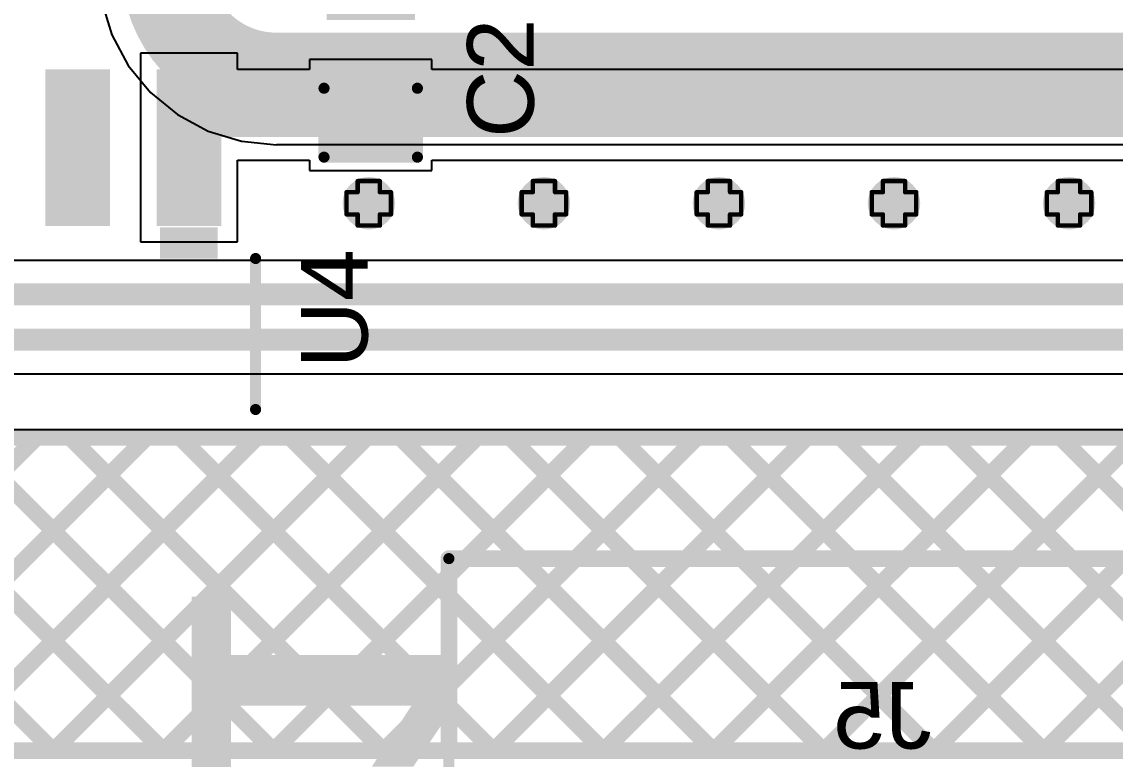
# Model space of a CAD drawing. Header units: inches. Extents: x -0.1 to 10.2, y 0 to 6.5.
# Drawn here: x 1.0447 to 1.5365, y 2.8301 to 3.1619 of the extents above; entities that cross this region are included whole.
import ezdxf

# ---------------------------------------------------------------- set-up
doc = ezdxf.new("R2010")
doc.units = ezdxf.units.IN
doc.header["$MEASUREMENT"] = 0
for name, color, linetype in [('Bottom Layer', 5, 'Continuous'), ('Bottom Overlay', 54, 'Continuous'), ('Drill Drawing', 1, 'Continuous'), ('Top Layer', 1, 'Continuous'), ('Top Overlay', 2, 'Continuous'), ('Top Paste', 8, 'Continuous'), ('Top Solder', 216, 'Continuous'), ('Via Holes', 16, 'Continuous')]:
    doc.layers.add(name, color=color, linetype=linetype)
doc.styles.add('Arial', font='', dxfattribs={"height": 0.2})
doc.styles.add('Arial_Bold', font='', dxfattribs={"height": 0.2})
doc.styles.get('Arial').set_extended_font_data('Arial')
doc.styles.get('Arial_Bold').set_extended_font_data('Arial', bold=True)

# ---------------------------------------------------------------- blocks, each defined once
blk = doc.blocks.new('SOIC_16_300____14')
at = {"layer": 'Top Layer'}
for points in [[(-0.22441, 0.18681), (-0.15945, 0.18681), (-0.15945, 0.16319), (-0.22441, 0.16319)], [(-0.22441, 0.13681), (-0.15945, 0.13681), (-0.15945, 0.11319), (-0.22441, 0.11319)]]:
    blk.add_hatch(color=1, dxfattribs=at).paths.add_polyline_path(points)
at = {"layer": 'Top Overlay'}
blk.add_hatch(color=2, dxfattribs=at).paths.add_polyline_path([(-0.156, 0.16201), (-0.142, 0.16201), (-0.142, 0.18801), (-0.156, 0.18801)])
at = {"layer": 'Top Paste'}
for points in [[(-0.22441, 0.18681), (-0.15945, 0.18681), (-0.15945, 0.16319), (-0.22441, 0.16319)], [(-0.22441, 0.13681), (-0.15945, 0.13681), (-0.15945, 0.11319), (-0.22441, 0.11319)]]:
    blk.add_hatch(color=8, dxfattribs=at).paths.add_polyline_path(points)
at = {"layer": 'Top Solder'}
for points in [[(-0.22717, 0.18957), (-0.15669, 0.18957), (-0.15669, 0.16043), (-0.22717, 0.16043)], [(-0.22717, 0.13957), (-0.15669, 0.13957), (-0.15669, 0.11043), (-0.22717, 0.11043)]]:
    blk.add_hatch(color=216, dxfattribs=at).paths.add_polyline_path(points)
at = {"layer": 'Top Overlay'}
for points in [[(-0.2363, 0.171, 0.00787, 0.00787, 0), (-0.2363, 0.181, 0.00787, 0.00787, 0)], [(-0.2313, 0.176, 0.00787, 0.00787, 0), (-0.2363, 0.181, 0.00787, 0.00787, 0)], [(-0.2363, 0.171, 0.00787, 0.00787, 0), (-0.2313, 0.176, 0.00787, 0.00787, 0)]]:
    blk.add_lwpolyline(points, format="xyseb", dxfattribs=at)
for points in [[(-0.23827, 0.181, 0.00394, 0.00394, 1), (-0.23433, 0.181, 0.00394, 0.00394, 1)], [(-0.23827, 0.181, 0.00394, 0.00394, 1), (-0.23433, 0.181, 0.00394, 0.00394, 1)], [(-0.23327, 0.176, 0.00394, 0.00394, 1), (-0.22933, 0.176, 0.00394, 0.00394, 1)], [(-0.23327, 0.176, 0.00394, 0.00394, 1), (-0.22933, 0.176, 0.00394, 0.00394, 1)], [(-0.23827, 0.171, 0.00394, 0.00394, 1), (-0.23433, 0.171, 0.00394, 0.00394, 1)], [(-0.23827, 0.171, 0.00394, 0.00394, 1), (-0.23433, 0.171, 0.00394, 0.00394, 1)]]:
    blk.add_lwpolyline(points, format="xyseb", close=True, dxfattribs=at)
blk = doc.blocks.new('X9555WV_2_12_6TV01_B_56')
at = {"layer": 'Bottom Overlay'}
for points in [[(-0.755, -0.188, 0.005, 0.005, 0), (-0.755, 0.17323, 0.005, 0.005, 0)], [(0.755, -0.188, 0.005, 0.005, 0), (-0.755, -0.188, 0.005, 0.005, 0)]]:
    blk.add_lwpolyline(points, format="xyseb", dxfattribs=at)
blk.add_lwpolyline([(-0.75625, -0.188, 0.0025, 0.0025, 1), (-0.75375, -0.188, 0.0025, 0.0025, 1)], format="xyseb", close=True, dxfattribs=at)
blk.add_lwpolyline([(-0.75625, -0.188, 0.0025, 0.0025, 1), (-0.75375, -0.188, 0.0025, 0.0025, 1)], format="xyseb", close=True, dxfattribs=at)
blk = doc.blocks.new('C___0603_78')
at = {"layer": 'Top Layer'}
for points in [[(-0.015, 0.0175), (-0.015, -0.0175), (-0.045, -0.0175), (-0.045, 0.0175)], [(0.045, 0.0175), (0.045, -0.0175), (0.015, -0.0175), (0.015, 0.0175)]]:
    blk.add_hatch(color=1, dxfattribs=at).paths.add_polyline_path(points)
at = {"layer": 'Top Paste'}
for points in [[(-0.015, 0.0175), (-0.015, -0.0175), (-0.045, -0.0175), (-0.045, 0.0175)], [(0.045, 0.0175), (0.045, -0.0175), (0.015, -0.0175), (0.015, 0.0175)]]:
    blk.add_hatch(color=8, dxfattribs=at).paths.add_polyline_path(points)
at = {"layer": 'Top Solder'}
for points in [[(-0.01264, 0.01986), (-0.01264, -0.01986), (-0.04736, -0.01986), (-0.04736, 0.01986)], [(0.04736, 0.01986), (0.04736, -0.01986), (0.01264, -0.01986), (0.01264, 0.01986)]]:
    blk.add_hatch(color=216, dxfattribs=at).paths.add_polyline_path(points)
at = {"layer": 'Top Overlay'}
for points in [[(-0.049, -0.021, 0.005, 0.005, 0), (-0.049, 0.021, 0.005, 0.005, 0)], [(-0.018, 0.021, 0.005, 0.005, 0), (-0.049, 0.021, 0.005, 0.005, 0)], [(0.049, 0.021, 0.005, 0.005, 0), (0.018, 0.021, 0.005, 0.005, 0)], [(0.049, -0.021, 0.005, 0.005, 0), (0.049, 0.021, 0.005, 0.005, 0)], [(-0.018, -0.021, 0.005, 0.005, 0), (-0.049, -0.021, 0.005, 0.005, 0)], [(0.049, -0.021, 0.005, 0.005, 0), (0.018, -0.021, 0.005, 0.005, 0)]]:
    blk.add_lwpolyline(points, format="xyseb", dxfattribs=at)
for points in [[(-0.05025, 0.021, 0.0025, 0.0025, 1), (-0.04775, 0.021, 0.0025, 0.0025, 1)], [(-0.05025, 0.021, 0.0025, 0.0025, 1), (-0.04775, 0.021, 0.0025, 0.0025, 1)], [(-0.01925, 0.021, 0.0025, 0.0025, 1), (-0.01675, 0.021, 0.0025, 0.0025, 1)], [(0.01675, 0.021, 0.0025, 0.0025, 1), (0.01925, 0.021, 0.0025, 0.0025, 1)], [(0.04775, 0.021, 0.0025, 0.0025, 1), (0.05025, 0.021, 0.0025, 0.0025, 1)], [(0.04775, 0.021, 0.0025, 0.0025, 1), (0.05025, 0.021, 0.0025, 0.0025, 1)], [(-0.05025, -0.021, 0.0025, 0.0025, 1), (-0.04775, -0.021, 0.0025, 0.0025, 1)], [(-0.05025, -0.021, 0.0025, 0.0025, 1), (-0.04775, -0.021, 0.0025, 0.0025, 1)], [(-0.01925, -0.021, 0.0025, 0.0025, 1), (-0.01675, -0.021, 0.0025, 0.0025, 1)], [(0.01675, -0.021, 0.0025, 0.0025, 1), (0.01925, -0.021, 0.0025, 0.0025, 1)], [(0.04775, -0.021, 0.0025, 0.0025, 1), (0.05025, -0.021, 0.0025, 0.0025, 1)], [(0.04775, -0.021, 0.0025, 0.0025, 1), (0.05025, -0.021, 0.0025, 0.0025, 1)]]:
    blk.add_lwpolyline(points, format="xyseb", close=True, dxfattribs=at)

msp = doc.modelspace()

# ---------------------------------------------------------------- hatches: boundary and pattern name
at = {"layer": 'Bottom Layer'}
h = msp.add_hatch(color=5, dxfattribs=at)
edge = h.paths.add_edge_path()
edge.add_arc((1.20079, 3.08024), 0.01181, 0, 360)
h = msp.add_hatch(color=5, dxfattribs=at)
edge = h.paths.add_edge_path()
edge.add_arc((1.27953, 3.08024), 0.01181, 0, 360)
h = msp.add_hatch(color=5, dxfattribs=at)
edge = h.paths.add_edge_path()
edge.add_arc((1.35827, 3.08024), 0.01181, 0, 360)
h = msp.add_hatch(color=5, dxfattribs=at)
edge = h.paths.add_edge_path()
edge.add_arc((1.43701, 3.08024), 0.01181, 0, 360)
h = msp.add_hatch(color=5, dxfattribs=at)
edge = h.paths.add_edge_path()
edge.add_arc((1.51575, 3.08024), 0.01181, 0, 360)
at = {"layer": 'Top Layer'}
h = msp.add_hatch(color=1, dxfattribs=at)
edge = h.paths.add_edge_path()
edge.add_arc((1.20079, 3.08024), 0.01181, 0, 360)
h = msp.add_hatch(color=1, dxfattribs=at)
edge = h.paths.add_edge_path()
edge.add_arc((1.27953, 3.08024), 0.01181, 0, 360)
h = msp.add_hatch(color=1, dxfattribs=at)
edge = h.paths.add_edge_path()
edge.add_arc((1.35827, 3.08024), 0.01181, 0, 360)
h = msp.add_hatch(color=1, dxfattribs=at)
edge = h.paths.add_edge_path()
edge.add_arc((1.43701, 3.08024), 0.01181, 0, 360)
h = msp.add_hatch(color=1, dxfattribs=at)
edge = h.paths.add_edge_path()
edge.add_arc((1.51575, 3.08024), 0.01181, 0, 360)
at = {"layer": 'Via Holes'}
h = msp.add_hatch(color=7, dxfattribs=at)
edge = h.paths.add_edge_path()
edge.add_arc((1.20079, 3.08024), 0.00591, 0, 360)
h = msp.add_hatch(color=7, dxfattribs=at)
edge = h.paths.add_edge_path()
edge.add_arc((1.27953, 3.08024), 0.00591, 0, 360)
h = msp.add_hatch(color=7, dxfattribs=at)
edge = h.paths.add_edge_path()
edge.add_arc((1.35827, 3.08024), 0.00591, 0, 360)
h = msp.add_hatch(color=7, dxfattribs=at)
edge = h.paths.add_edge_path()
edge.add_arc((1.43701, 3.08024), 0.00591, 0, 360)
h = msp.add_hatch(color=7, dxfattribs=at)
edge = h.paths.add_edge_path()
edge.add_arc((1.51575, 3.08024), 0.00591, 0, 360)

# ---------------------------------------------------------------- linework, layer by layer
at = {"layer": 'Bottom Layer'}
for p, q in [((1.08064, 3.17111), (1.0852, 3.15608)), ((1.0852, 3.15608), (1.09261, 3.14223)), ((1.09261, 3.14223), (1.10257, 3.13008)), ((1.10257, 3.13008), (1.11471, 3.12012)), ((1.11471, 3.12012), (1.12857, 3.11271)), ((1.12857, 3.11271), (1.1436, 3.10815)), ((1.1436, 3.10815), (1.15923, 3.10661)), ((1.15923, 3.10661), (1.15923, 3.10674)), ((1.15923, 3.10674), (4.54456, 3.10674)), ((4.54592, 2.97828), (0.01529, 2.97828))]:
    msp.add_line(p, q, dxfattribs=at)
for points in [[(1.15923, 3.137, 0.04, 0.04, -0.414214), (1.10949, 3.18674, 0.04, 0.04, 0)], [(1.15923, 3.137, 0.04, 0.04, 0), (4.54456, 3.137, 0.04, 0.04, 0)]]:
    msp.add_lwpolyline(points, format="xyseb", dxfattribs=at)
msp.add_lwpolyline([(1.14923, 3.137, 0.02, 0.02, 1), (1.16923, 3.137, 0.02, 0.02, 1)], format="xyseb", close=True, dxfattribs=at)
msp.add_lwpolyline([(1.14923, 3.137, 0.02, 0.02, 1), (1.16923, 3.137, 0.02, 0.02, 1)], format="xyseb", close=True, dxfattribs=at)
at = {"layer": 'Bottom Overlay'}
for points in [[(0.02014, 2.975, 0.0075, 0.0075, 0), (4.53992, 2.975, 0.0075, 0.0075, 0)], [(0.91056, 2.834, 0.0075, 0.0075, 0), (1.05156, 2.975, 0.0075, 0.0075, 0)], [(0.91777, 2.975, 0.0075, 0.0075, 0), (1.05877, 2.834, 0.0075, 0.0075, 0)], [(0.96005, 2.834, 0.0075, 0.0075, 0), (1.10105, 2.975, 0.0075, 0.0075, 0)], [(0.96727, 2.975, 0.0075, 0.0075, 0), (1.10827, 2.834, 0.0075, 0.0075, 0)], [(1.00955, 2.834, 0.0075, 0.0075, 0), (1.15055, 2.975, 0.0075, 0.0075, 0)], [(1.01677, 2.975, 0.0075, 0.0075, 0), (1.15777, 2.834, 0.0075, 0.0075, 0)], [(1.05905, 2.834, 0.0075, 0.0075, 0), (1.20005, 2.975, 0.0075, 0.0075, 0)], [(1.06627, 2.975, 0.0075, 0.0075, 0), (1.20727, 2.834, 0.0075, 0.0075, 0)], [(1.10855, 2.834, 0.0075, 0.0075, 0), (1.24955, 2.975, 0.0075, 0.0075, 0)], [(1.11576, 2.975, 0.0075, 0.0075, 0), (1.2368, 2.85396, 0.0075, 0.0075, 0)], [(1.16526, 2.975, 0.0075, 0.0075, 0), (1.2368, 2.90346, 0.0075, 0.0075, 0)], [(1.21476, 2.975, 0.0075, 0.0075, 0), (1.26941, 2.92035, 0.0075, 0.0075, 0)], [(1.2444, 2.92035, 0.0075, 0.0075, 0), (1.29904, 2.975, 0.0075, 0.0075, 0)], [(1.26426, 2.975, 0.0075, 0.0075, 0), (1.3189, 2.92035, 0.0075, 0.0075, 0)], [(1.2939, 2.92035, 0.0075, 0.0075, 0), (1.34854, 2.975, 0.0075, 0.0075, 0)], [(1.31375, 2.975, 0.0075, 0.0075, 0), (1.3684, 2.92035, 0.0075, 0.0075, 0)], [(1.34339, 2.92035, 0.0075, 0.0075, 0), (1.39804, 2.975, 0.0075, 0.0075, 0)], [(1.36325, 2.975, 0.0075, 0.0075, 0), (1.4179, 2.92035, 0.0075, 0.0075, 0)], [(1.39289, 2.92035, 0.0075, 0.0075, 0), (1.44754, 2.975, 0.0075, 0.0075, 0)], [(1.41275, 2.975, 0.0075, 0.0075, 0), (1.4674, 2.92035, 0.0075, 0.0075, 0)], [(1.44239, 2.92035, 0.0075, 0.0075, 0), (1.49703, 2.975, 0.0075, 0.0075, 0)], [(1.46225, 2.975, 0.0075, 0.0075, 0), (1.51689, 2.92035, 0.0075, 0.0075, 0)], [(1.49189, 2.92035, 0.0075, 0.0075, 0), (1.54653, 2.975, 0.0075, 0.0075, 0)], [(1.51174, 2.975, 0.0075, 0.0075, 0), (1.56639, 2.92035, 0.0075, 0.0075, 0)], [(1.2368, 2.834, 0.0075, 0.0075, 0), (1.2368, 2.92035, 0.0075, 0.0075, 0)], [(1.2368, 2.92035, 0.0075, 0.0075, 0), (1.59803, 2.92035, 0.0075, 0.0075, 0)], [(1.2368, 2.92035, 0.0075, 0.0075, 0), (1.59803, 2.92035, 0.0075, 0.0075, 0)], [(1.15804, 2.834, 0.0075, 0.0075, 0), (1.2368, 2.91276, 0.0075, 0.0075, 0)], [(1.20754, 2.834, 0.0075, 0.0075, 0), (1.2368, 2.86326, 0.0075, 0.0075, 0)], [(0.65315, 2.834, 0.0075, 0.0075, 0), (1.2368, 2.834, 0.0075, 0.0075, 0)]]:
    msp.add_lwpolyline(points, format="xyseb", dxfattribs=at)
for points in [[(1.04968, 2.975, 0.00375, 0.00375, 1), (1.05343, 2.975, 0.00375, 0.00375, 1)], [(1.06439, 2.975, 0.00375, 0.00375, 1), (1.06814, 2.975, 0.00375, 0.00375, 1)], [(1.09918, 2.975, 0.00375, 0.00375, 1), (1.10293, 2.975, 0.00375, 0.00375, 1)], [(1.11389, 2.975, 0.00375, 0.00375, 1), (1.11764, 2.975, 0.00375, 0.00375, 1)], [(1.14868, 2.975, 0.00375, 0.00375, 1), (1.15243, 2.975, 0.00375, 0.00375, 1)], [(1.16339, 2.975, 0.00375, 0.00375, 1), (1.16714, 2.975, 0.00375, 0.00375, 1)], [(1.19817, 2.975, 0.00375, 0.00375, 1), (1.20192, 2.975, 0.00375, 0.00375, 1)], [(1.21288, 2.975, 0.00375, 0.00375, 1), (1.21663, 2.975, 0.00375, 0.00375, 1)], [(1.24767, 2.975, 0.00375, 0.00375, 1), (1.25142, 2.975, 0.00375, 0.00375, 1)], [(1.26238, 2.975, 0.00375, 0.00375, 1), (1.26613, 2.975, 0.00375, 0.00375, 1)], [(1.29717, 2.975, 0.00375, 0.00375, 1), (1.30092, 2.975, 0.00375, 0.00375, 1)], [(1.31188, 2.975, 0.00375, 0.00375, 1), (1.31563, 2.975, 0.00375, 0.00375, 1)], [(1.34667, 2.975, 0.00375, 0.00375, 1), (1.35042, 2.975, 0.00375, 0.00375, 1)], [(1.36138, 2.975, 0.00375, 0.00375, 1), (1.36513, 2.975, 0.00375, 0.00375, 1)], [(1.39616, 2.975, 0.00375, 0.00375, 1), (1.39991, 2.975, 0.00375, 0.00375, 1)], [(1.41087, 2.975, 0.00375, 0.00375, 1), (1.41462, 2.975, 0.00375, 0.00375, 1)], [(1.44566, 2.975, 0.00375, 0.00375, 1), (1.44941, 2.975, 0.00375, 0.00375, 1)], [(1.46037, 2.975, 0.00375, 0.00375, 1), (1.46412, 2.975, 0.00375, 0.00375, 1)], [(1.49516, 2.975, 0.00375, 0.00375, 1), (1.49891, 2.975, 0.00375, 0.00375, 1)], [(1.50987, 2.975, 0.00375, 0.00375, 1), (1.51362, 2.975, 0.00375, 0.00375, 1)], [(1.23493, 2.92035, 0.00375, 0.00375, 1), (1.23868, 2.92035, 0.00375, 0.00375, 1)], [(1.23493, 2.92035, 0.00375, 0.00375, 1), (1.23868, 2.92035, 0.00375, 0.00375, 1)], [(1.23493, 2.92035, 0.00375, 0.00375, 1), (1.23868, 2.92035, 0.00375, 0.00375, 1)], [(1.24252, 2.92035, 0.00375, 0.00375, 1), (1.24627, 2.92035, 0.00375, 0.00375, 1)], [(1.26753, 2.92035, 0.00375, 0.00375, 1), (1.27128, 2.92035, 0.00375, 0.00375, 1)], [(1.29202, 2.92035, 0.00375, 0.00375, 1), (1.29577, 2.92035, 0.00375, 0.00375, 1)], [(1.31703, 2.92035, 0.00375, 0.00375, 1), (1.32078, 2.92035, 0.00375, 0.00375, 1)], [(1.34152, 2.92035, 0.00375, 0.00375, 1), (1.34527, 2.92035, 0.00375, 0.00375, 1)], [(1.36653, 2.92035, 0.00375, 0.00375, 1), (1.37028, 2.92035, 0.00375, 0.00375, 1)], [(1.39102, 2.92035, 0.00375, 0.00375, 1), (1.39477, 2.92035, 0.00375, 0.00375, 1)], [(1.41602, 2.92035, 0.00375, 0.00375, 1), (1.41977, 2.92035, 0.00375, 0.00375, 1)], [(1.44051, 2.92035, 0.00375, 0.00375, 1), (1.44426, 2.92035, 0.00375, 0.00375, 1)], [(1.46552, 2.92035, 0.00375, 0.00375, 1), (1.46927, 2.92035, 0.00375, 0.00375, 1)], [(1.49001, 2.92035, 0.00375, 0.00375, 1), (1.49376, 2.92035, 0.00375, 0.00375, 1)], [(1.51502, 2.92035, 0.00375, 0.00375, 1), (1.51877, 2.92035, 0.00375, 0.00375, 1)], [(1.23493, 2.91276, 0.00375, 0.00375, 1), (1.23868, 2.91276, 0.00375, 0.00375, 1)], [(1.23493, 2.90346, 0.00375, 0.00375, 1), (1.23868, 2.90346, 0.00375, 0.00375, 1)], [(1.23493, 2.86326, 0.00375, 0.00375, 1), (1.23868, 2.86326, 0.00375, 0.00375, 1)], [(1.23493, 2.85396, 0.00375, 0.00375, 1), (1.23868, 2.85396, 0.00375, 0.00375, 1)], [(1.0569, 2.834, 0.00375, 0.00375, 1), (1.06065, 2.834, 0.00375, 0.00375, 1)], [(1.05717, 2.834, 0.00375, 0.00375, 1), (1.06092, 2.834, 0.00375, 0.00375, 1)], [(1.1064, 2.834, 0.00375, 0.00375, 1), (1.11015, 2.834, 0.00375, 0.00375, 1)], [(1.10667, 2.834, 0.00375, 0.00375, 1), (1.11042, 2.834, 0.00375, 0.00375, 1)], [(1.15589, 2.834, 0.00375, 0.00375, 1), (1.15964, 2.834, 0.00375, 0.00375, 1)], [(1.15617, 2.834, 0.00375, 0.00375, 1), (1.15992, 2.834, 0.00375, 0.00375, 1)], [(1.20539, 2.834, 0.00375, 0.00375, 1), (1.20914, 2.834, 0.00375, 0.00375, 1)], [(1.20567, 2.834, 0.00375, 0.00375, 1), (1.20942, 2.834, 0.00375, 0.00375, 1)], [(1.23493, 2.834, 0.00375, 0.00375, 1), (1.23868, 2.834, 0.00375, 0.00375, 1)], [(1.23493, 2.834, 0.00375, 0.00375, 1), (1.23868, 2.834, 0.00375, 0.00375, 1)]]:
    msp.add_lwpolyline(points, format="xyseb", close=True, dxfattribs=at)
at = {"layer": 'Drill Drawing'}
for points in [[(1.19579, 3.08524, 0.002, 0.002, 0), (1.19579, 3.09024, 0.002, 0.002, 0)], [(1.19579, 3.09024, 0.002, 0.002, 0), (1.20579, 3.09024, 0.002, 0.002, 0)], [(1.20579, 3.08524, 0.002, 0.002, 0), (1.20579, 3.09024, 0.002, 0.002, 0)], [(1.27453, 3.08524, 0.002, 0.002, 0), (1.27453, 3.09024, 0.002, 0.002, 0)], [(1.27453, 3.09024, 0.002, 0.002, 0), (1.28453, 3.09024, 0.002, 0.002, 0)], [(1.28453, 3.08524, 0.002, 0.002, 0), (1.28453, 3.09024, 0.002, 0.002, 0)], [(1.35327, 3.08524, 0.002, 0.002, 0), (1.35327, 3.09024, 0.002, 0.002, 0)], [(1.35327, 3.09024, 0.002, 0.002, 0), (1.36327, 3.09024, 0.002, 0.002, 0)], [(1.36327, 3.08524, 0.002, 0.002, 0), (1.36327, 3.09024, 0.002, 0.002, 0)], [(1.43201, 3.08524, 0.002, 0.002, 0), (1.43201, 3.09024, 0.002, 0.002, 0)], [(1.43201, 3.09024, 0.002, 0.002, 0), (1.44201, 3.09024, 0.002, 0.002, 0)], [(1.44201, 3.08524, 0.002, 0.002, 0), (1.44201, 3.09024, 0.002, 0.002, 0)], [(1.51075, 3.08524, 0.002, 0.002, 0), (1.51075, 3.09024, 0.002, 0.002, 0)], [(1.51075, 3.09024, 0.002, 0.002, 0), (1.52075, 3.09024, 0.002, 0.002, 0)], [(1.52075, 3.08524, 0.002, 0.002, 0), (1.52075, 3.09024, 0.002, 0.002, 0)], [(1.19079, 3.07524, 0.002, 0.002, 0), (1.19079, 3.08524, 0.002, 0.002, 0)], [(1.19079, 3.08524, 0.002, 0.002, 0), (1.19579, 3.08524, 0.002, 0.002, 0)], [(1.20579, 3.08524, 0.002, 0.002, 0), (1.21079, 3.08524, 0.002, 0.002, 0)], [(1.21079, 3.07524, 0.002, 0.002, 0), (1.21079, 3.08524, 0.002, 0.002, 0)], [(1.26953, 3.07524, 0.002, 0.002, 0), (1.26953, 3.08524, 0.002, 0.002, 0)], [(1.26953, 3.08524, 0.002, 0.002, 0), (1.27453, 3.08524, 0.002, 0.002, 0)], [(1.28453, 3.08524, 0.002, 0.002, 0), (1.28953, 3.08524, 0.002, 0.002, 0)], [(1.28953, 3.07524, 0.002, 0.002, 0), (1.28953, 3.08524, 0.002, 0.002, 0)], [(1.34827, 3.07524, 0.002, 0.002, 0), (1.34827, 3.08524, 0.002, 0.002, 0)], [(1.34827, 3.08524, 0.002, 0.002, 0), (1.35327, 3.08524, 0.002, 0.002, 0)], [(1.36327, 3.08524, 0.002, 0.002, 0), (1.36827, 3.08524, 0.002, 0.002, 0)], [(1.36827, 3.07524, 0.002, 0.002, 0), (1.36827, 3.08524, 0.002, 0.002, 0)], [(1.42701, 3.07524, 0.002, 0.002, 0), (1.42701, 3.08524, 0.002, 0.002, 0)], [(1.42701, 3.08524, 0.002, 0.002, 0), (1.43201, 3.08524, 0.002, 0.002, 0)], [(1.44201, 3.08524, 0.002, 0.002, 0), (1.44701, 3.08524, 0.002, 0.002, 0)], [(1.44701, 3.07524, 0.002, 0.002, 0), (1.44701, 3.08524, 0.002, 0.002, 0)], [(1.50575, 3.07524, 0.002, 0.002, 0), (1.50575, 3.08524, 0.002, 0.002, 0)], [(1.50575, 3.08524, 0.002, 0.002, 0), (1.51075, 3.08524, 0.002, 0.002, 0)], [(1.52075, 3.08524, 0.002, 0.002, 0), (1.52575, 3.08524, 0.002, 0.002, 0)], [(1.52575, 3.07524, 0.002, 0.002, 0), (1.52575, 3.08524, 0.002, 0.002, 0)], [(1.19079, 3.07524, 0.002, 0.002, 0), (1.19579, 3.07524, 0.002, 0.002, 0)], [(1.19579, 3.07024, 0.002, 0.002, 0), (1.19579, 3.07524, 0.002, 0.002, 0)], [(1.20579, 3.07524, 0.002, 0.002, 0), (1.21079, 3.07524, 0.002, 0.002, 0)], [(1.20579, 3.07024, 0.002, 0.002, 0), (1.20579, 3.07524, 0.002, 0.002, 0)], [(1.26953, 3.07524, 0.002, 0.002, 0), (1.27453, 3.07524, 0.002, 0.002, 0)], [(1.27453, 3.07024, 0.002, 0.002, 0), (1.27453, 3.07524, 0.002, 0.002, 0)], [(1.28453, 3.07524, 0.002, 0.002, 0), (1.28953, 3.07524, 0.002, 0.002, 0)], [(1.28453, 3.07024, 0.002, 0.002, 0), (1.28453, 3.07524, 0.002, 0.002, 0)], [(1.34827, 3.07524, 0.002, 0.002, 0), (1.35327, 3.07524, 0.002, 0.002, 0)], [(1.35327, 3.07024, 0.002, 0.002, 0), (1.35327, 3.07524, 0.002, 0.002, 0)], [(1.36327, 3.07524, 0.002, 0.002, 0), (1.36827, 3.07524, 0.002, 0.002, 0)], [(1.36327, 3.07024, 0.002, 0.002, 0), (1.36327, 3.07524, 0.002, 0.002, 0)], [(1.42701, 3.07524, 0.002, 0.002, 0), (1.43201, 3.07524, 0.002, 0.002, 0)], [(1.43201, 3.07024, 0.002, 0.002, 0), (1.43201, 3.07524, 0.002, 0.002, 0)], [(1.44201, 3.07524, 0.002, 0.002, 0), (1.44701, 3.07524, 0.002, 0.002, 0)], [(1.44201, 3.07024, 0.002, 0.002, 0), (1.44201, 3.07524, 0.002, 0.002, 0)], [(1.50575, 3.07524, 0.002, 0.002, 0), (1.51075, 3.07524, 0.002, 0.002, 0)], [(1.51075, 3.07024, 0.002, 0.002, 0), (1.51075, 3.07524, 0.002, 0.002, 0)], [(1.52075, 3.07524, 0.002, 0.002, 0), (1.52575, 3.07524, 0.002, 0.002, 0)], [(1.52075, 3.07024, 0.002, 0.002, 0), (1.52075, 3.07524, 0.002, 0.002, 0)], [(1.19579, 3.07024, 0.002, 0.002, 0), (1.20579, 3.07024, 0.002, 0.002, 0)], [(1.27453, 3.07024, 0.002, 0.002, 0), (1.28453, 3.07024, 0.002, 0.002, 0)], [(1.35327, 3.07024, 0.002, 0.002, 0), (1.36327, 3.07024, 0.002, 0.002, 0)], [(1.43201, 3.07024, 0.002, 0.002, 0), (1.44201, 3.07024, 0.002, 0.002, 0)], [(1.51075, 3.07024, 0.002, 0.002, 0), (1.52075, 3.07024, 0.002, 0.002, 0)]]:
    msp.add_lwpolyline(points, format="xyseb", dxfattribs=at)
for points in [[(1.19529, 3.09024, 0.001, 0.001, 1), (1.19629, 3.09024, 0.001, 0.001, 1)], [(1.19529, 3.09024, 0.001, 0.001, 1), (1.19629, 3.09024, 0.001, 0.001, 1)], [(1.20529, 3.09024, 0.001, 0.001, 1), (1.20629, 3.09024, 0.001, 0.001, 1)], [(1.20529, 3.09024, 0.001, 0.001, 1), (1.20629, 3.09024, 0.001, 0.001, 1)], [(1.27403, 3.09024, 0.001, 0.001, 1), (1.27503, 3.09024, 0.001, 0.001, 1)], [(1.27403, 3.09024, 0.001, 0.001, 1), (1.27503, 3.09024, 0.001, 0.001, 1)], [(1.28403, 3.09024, 0.001, 0.001, 1), (1.28503, 3.09024, 0.001, 0.001, 1)], [(1.28403, 3.09024, 0.001, 0.001, 1), (1.28503, 3.09024, 0.001, 0.001, 1)], [(1.35277, 3.09024, 0.001, 0.001, 1), (1.35377, 3.09024, 0.001, 0.001, 1)], [(1.35277, 3.09024, 0.001, 0.001, 1), (1.35377, 3.09024, 0.001, 0.001, 1)], [(1.36277, 3.09024, 0.001, 0.001, 1), (1.36377, 3.09024, 0.001, 0.001, 1)], [(1.36277, 3.09024, 0.001, 0.001, 1), (1.36377, 3.09024, 0.001, 0.001, 1)], [(1.43151, 3.09024, 0.001, 0.001, 1), (1.43251, 3.09024, 0.001, 0.001, 1)], [(1.43151, 3.09024, 0.001, 0.001, 1), (1.43251, 3.09024, 0.001, 0.001, 1)], [(1.44151, 3.09024, 0.001, 0.001, 1), (1.44251, 3.09024, 0.001, 0.001, 1)], [(1.44151, 3.09024, 0.001, 0.001, 1), (1.44251, 3.09024, 0.001, 0.001, 1)], [(1.51025, 3.09024, 0.001, 0.001, 1), (1.51125, 3.09024, 0.001, 0.001, 1)], [(1.51025, 3.09024, 0.001, 0.001, 1), (1.51125, 3.09024, 0.001, 0.001, 1)], [(1.52025, 3.09024, 0.001, 0.001, 1), (1.52125, 3.09024, 0.001, 0.001, 1)], [(1.52025, 3.09024, 0.001, 0.001, 1), (1.52125, 3.09024, 0.001, 0.001, 1)], [(1.19029, 3.08524, 0.001, 0.001, 1), (1.19129, 3.08524, 0.001, 0.001, 1)], [(1.19029, 3.08524, 0.001, 0.001, 1), (1.19129, 3.08524, 0.001, 0.001, 1)], [(1.19529, 3.08524, 0.001, 0.001, 1), (1.19629, 3.08524, 0.001, 0.001, 1)], [(1.19529, 3.08524, 0.001, 0.001, 1), (1.19629, 3.08524, 0.001, 0.001, 1)], [(1.20529, 3.08524, 0.001, 0.001, 1), (1.20629, 3.08524, 0.001, 0.001, 1)], [(1.20529, 3.08524, 0.001, 0.001, 1), (1.20629, 3.08524, 0.001, 0.001, 1)], [(1.21029, 3.08524, 0.001, 0.001, 1), (1.21129, 3.08524, 0.001, 0.001, 1)], [(1.21029, 3.08524, 0.001, 0.001, 1), (1.21129, 3.08524, 0.001, 0.001, 1)], [(1.26903, 3.08524, 0.001, 0.001, 1), (1.27003, 3.08524, 0.001, 0.001, 1)], [(1.26903, 3.08524, 0.001, 0.001, 1), (1.27003, 3.08524, 0.001, 0.001, 1)], [(1.27403, 3.08524, 0.001, 0.001, 1), (1.27503, 3.08524, 0.001, 0.001, 1)], [(1.27403, 3.08524, 0.001, 0.001, 1), (1.27503, 3.08524, 0.001, 0.001, 1)], [(1.28403, 3.08524, 0.001, 0.001, 1), (1.28503, 3.08524, 0.001, 0.001, 1)], [(1.28403, 3.08524, 0.001, 0.001, 1), (1.28503, 3.08524, 0.001, 0.001, 1)], [(1.28903, 3.08524, 0.001, 0.001, 1), (1.29003, 3.08524, 0.001, 0.001, 1)], [(1.28903, 3.08524, 0.001, 0.001, 1), (1.29003, 3.08524, 0.001, 0.001, 1)], [(1.34777, 3.08524, 0.001, 0.001, 1), (1.34877, 3.08524, 0.001, 0.001, 1)], [(1.34777, 3.08524, 0.001, 0.001, 1), (1.34877, 3.08524, 0.001, 0.001, 1)], [(1.35277, 3.08524, 0.001, 0.001, 1), (1.35377, 3.08524, 0.001, 0.001, 1)], [(1.35277, 3.08524, 0.001, 0.001, 1), (1.35377, 3.08524, 0.001, 0.001, 1)], [(1.36277, 3.08524, 0.001, 0.001, 1), (1.36377, 3.08524, 0.001, 0.001, 1)], [(1.36277, 3.08524, 0.001, 0.001, 1), (1.36377, 3.08524, 0.001, 0.001, 1)], [(1.36777, 3.08524, 0.001, 0.001, 1), (1.36877, 3.08524, 0.001, 0.001, 1)], [(1.36777, 3.08524, 0.001, 0.001, 1), (1.36877, 3.08524, 0.001, 0.001, 1)], [(1.42651, 3.08524, 0.001, 0.001, 1), (1.42751, 3.08524, 0.001, 0.001, 1)], [(1.42651, 3.08524, 0.001, 0.001, 1), (1.42751, 3.08524, 0.001, 0.001, 1)], [(1.43151, 3.08524, 0.001, 0.001, 1), (1.43251, 3.08524, 0.001, 0.001, 1)], [(1.43151, 3.08524, 0.001, 0.001, 1), (1.43251, 3.08524, 0.001, 0.001, 1)], [(1.44151, 3.08524, 0.001, 0.001, 1), (1.44251, 3.08524, 0.001, 0.001, 1)], [(1.44151, 3.08524, 0.001, 0.001, 1), (1.44251, 3.08524, 0.001, 0.001, 1)], [(1.44651, 3.08524, 0.001, 0.001, 1), (1.44751, 3.08524, 0.001, 0.001, 1)], [(1.44651, 3.08524, 0.001, 0.001, 1), (1.44751, 3.08524, 0.001, 0.001, 1)], [(1.50525, 3.08524, 0.001, 0.001, 1), (1.50625, 3.08524, 0.001, 0.001, 1)], [(1.50525, 3.08524, 0.001, 0.001, 1), (1.50625, 3.08524, 0.001, 0.001, 1)], [(1.51025, 3.08524, 0.001, 0.001, 1), (1.51125, 3.08524, 0.001, 0.001, 1)], [(1.51025, 3.08524, 0.001, 0.001, 1), (1.51125, 3.08524, 0.001, 0.001, 1)], [(1.52025, 3.08524, 0.001, 0.001, 1), (1.52125, 3.08524, 0.001, 0.001, 1)], [(1.52025, 3.08524, 0.001, 0.001, 1), (1.52125, 3.08524, 0.001, 0.001, 1)], [(1.52525, 3.08524, 0.001, 0.001, 1), (1.52625, 3.08524, 0.001, 0.001, 1)], [(1.52525, 3.08524, 0.001, 0.001, 1), (1.52625, 3.08524, 0.001, 0.001, 1)], [(1.19029, 3.07524, 0.001, 0.001, 1), (1.19129, 3.07524, 0.001, 0.001, 1)], [(1.19029, 3.07524, 0.001, 0.001, 1), (1.19129, 3.07524, 0.001, 0.001, 1)], [(1.19529, 3.07524, 0.001, 0.001, 1), (1.19629, 3.07524, 0.001, 0.001, 1)], [(1.19529, 3.07524, 0.001, 0.001, 1), (1.19629, 3.07524, 0.001, 0.001, 1)], [(1.20529, 3.07524, 0.001, 0.001, 1), (1.20629, 3.07524, 0.001, 0.001, 1)], [(1.20529, 3.07524, 0.001, 0.001, 1), (1.20629, 3.07524, 0.001, 0.001, 1)], [(1.21029, 3.07524, 0.001, 0.001, 1), (1.21129, 3.07524, 0.001, 0.001, 1)], [(1.21029, 3.07524, 0.001, 0.001, 1), (1.21129, 3.07524, 0.001, 0.001, 1)], [(1.26903, 3.07524, 0.001, 0.001, 1), (1.27003, 3.07524, 0.001, 0.001, 1)], [(1.26903, 3.07524, 0.001, 0.001, 1), (1.27003, 3.07524, 0.001, 0.001, 1)], [(1.27403, 3.07524, 0.001, 0.001, 1), (1.27503, 3.07524, 0.001, 0.001, 1)], [(1.27403, 3.07524, 0.001, 0.001, 1), (1.27503, 3.07524, 0.001, 0.001, 1)], [(1.28403, 3.07524, 0.001, 0.001, 1), (1.28503, 3.07524, 0.001, 0.001, 1)], [(1.28403, 3.07524, 0.001, 0.001, 1), (1.28503, 3.07524, 0.001, 0.001, 1)], [(1.28903, 3.07524, 0.001, 0.001, 1), (1.29003, 3.07524, 0.001, 0.001, 1)], [(1.28903, 3.07524, 0.001, 0.001, 1), (1.29003, 3.07524, 0.001, 0.001, 1)], [(1.34777, 3.07524, 0.001, 0.001, 1), (1.34877, 3.07524, 0.001, 0.001, 1)], [(1.34777, 3.07524, 0.001, 0.001, 1), (1.34877, 3.07524, 0.001, 0.001, 1)], [(1.35277, 3.07524, 0.001, 0.001, 1), (1.35377, 3.07524, 0.001, 0.001, 1)], [(1.35277, 3.07524, 0.001, 0.001, 1), (1.35377, 3.07524, 0.001, 0.001, 1)], [(1.36277, 3.07524, 0.001, 0.001, 1), (1.36377, 3.07524, 0.001, 0.001, 1)], [(1.36277, 3.07524, 0.001, 0.001, 1), (1.36377, 3.07524, 0.001, 0.001, 1)], [(1.36777, 3.07524, 0.001, 0.001, 1), (1.36877, 3.07524, 0.001, 0.001, 1)], [(1.36777, 3.07524, 0.001, 0.001, 1), (1.36877, 3.07524, 0.001, 0.001, 1)], [(1.42651, 3.07524, 0.001, 0.001, 1), (1.42751, 3.07524, 0.001, 0.001, 1)], [(1.42651, 3.07524, 0.001, 0.001, 1), (1.42751, 3.07524, 0.001, 0.001, 1)], [(1.43151, 3.07524, 0.001, 0.001, 1), (1.43251, 3.07524, 0.001, 0.001, 1)], [(1.43151, 3.07524, 0.001, 0.001, 1), (1.43251, 3.07524, 0.001, 0.001, 1)], [(1.44151, 3.07524, 0.001, 0.001, 1), (1.44251, 3.07524, 0.001, 0.001, 1)], [(1.44151, 3.07524, 0.001, 0.001, 1), (1.44251, 3.07524, 0.001, 0.001, 1)], [(1.44651, 3.07524, 0.001, 0.001, 1), (1.44751, 3.07524, 0.001, 0.001, 1)], [(1.44651, 3.07524, 0.001, 0.001, 1), (1.44751, 3.07524, 0.001, 0.001, 1)], [(1.50525, 3.07524, 0.001, 0.001, 1), (1.50625, 3.07524, 0.001, 0.001, 1)], [(1.50525, 3.07524, 0.001, 0.001, 1), (1.50625, 3.07524, 0.001, 0.001, 1)], [(1.51025, 3.07524, 0.001, 0.001, 1), (1.51125, 3.07524, 0.001, 0.001, 1)], [(1.51025, 3.07524, 0.001, 0.001, 1), (1.51125, 3.07524, 0.001, 0.001, 1)], [(1.52025, 3.07524, 0.001, 0.001, 1), (1.52125, 3.07524, 0.001, 0.001, 1)], [(1.52025, 3.07524, 0.001, 0.001, 1), (1.52125, 3.07524, 0.001, 0.001, 1)], [(1.52525, 3.07524, 0.001, 0.001, 1), (1.52625, 3.07524, 0.001, 0.001, 1)], [(1.52525, 3.07524, 0.001, 0.001, 1), (1.52625, 3.07524, 0.001, 0.001, 1)], [(1.19529, 3.07024, 0.001, 0.001, 1), (1.19629, 3.07024, 0.001, 0.001, 1)], [(1.19529, 3.07024, 0.001, 0.001, 1), (1.19629, 3.07024, 0.001, 0.001, 1)], [(1.20529, 3.07024, 0.001, 0.001, 1), (1.20629, 3.07024, 0.001, 0.001, 1)], [(1.20529, 3.07024, 0.001, 0.001, 1), (1.20629, 3.07024, 0.001, 0.001, 1)], [(1.27403, 3.07024, 0.001, 0.001, 1), (1.27503, 3.07024, 0.001, 0.001, 1)], [(1.27403, 3.07024, 0.001, 0.001, 1), (1.27503, 3.07024, 0.001, 0.001, 1)], [(1.28403, 3.07024, 0.001, 0.001, 1), (1.28503, 3.07024, 0.001, 0.001, 1)], [(1.28403, 3.07024, 0.001, 0.001, 1), (1.28503, 3.07024, 0.001, 0.001, 1)], [(1.35277, 3.07024, 0.001, 0.001, 1), (1.35377, 3.07024, 0.001, 0.001, 1)], [(1.35277, 3.07024, 0.001, 0.001, 1), (1.35377, 3.07024, 0.001, 0.001, 1)], [(1.36277, 3.07024, 0.001, 0.001, 1), (1.36377, 3.07024, 0.001, 0.001, 1)], [(1.36277, 3.07024, 0.001, 0.001, 1), (1.36377, 3.07024, 0.001, 0.001, 1)], [(1.43151, 3.07024, 0.001, 0.001, 1), (1.43251, 3.07024, 0.001, 0.001, 1)], [(1.43151, 3.07024, 0.001, 0.001, 1), (1.43251, 3.07024, 0.001, 0.001, 1)], [(1.44151, 3.07024, 0.001, 0.001, 1), (1.44251, 3.07024, 0.001, 0.001, 1)], [(1.44151, 3.07024, 0.001, 0.001, 1), (1.44251, 3.07024, 0.001, 0.001, 1)], [(1.51025, 3.07024, 0.001, 0.001, 1), (1.51125, 3.07024, 0.001, 0.001, 1)], [(1.51025, 3.07024, 0.001, 0.001, 1), (1.51125, 3.07024, 0.001, 0.001, 1)], [(1.52025, 3.07024, 0.001, 0.001, 1), (1.52125, 3.07024, 0.001, 0.001, 1)], [(1.52025, 3.07024, 0.001, 0.001, 1), (1.52125, 3.07024, 0.001, 0.001, 1)]]:
    msp.add_lwpolyline(points, format="xyseb", close=True, dxfattribs=at)
at = {"layer": 'Top Layer'}
for p, q in [((1.14169, 3.1478), (1.09807, 3.1478)), ((1.09807, 3.1478), (1.09807, 3.06283)), ((1.14169, 3.14039), (1.14169, 3.1478)), ((1.22915, 3.145), (1.17415, 3.145)), ((1.17415, 3.145), (1.17415, 3.14039)), ((1.22915, 3.14039), (1.22915, 3.145)), ((1.17415, 3.14039), (1.14169, 3.14039)), ((1.56468, 3.14039), (1.22915, 3.14039)), ((1.14169, 3.06283), (1.14169, 3.09961)), ((1.14169, 3.09961), (1.17415, 3.09961)), ((1.17415, 3.09961), (1.17415, 3.095)), ((1.22915, 3.095), (1.22915, 3.09961)), ((1.22915, 3.09961), (1.56468, 3.09961)), ((1.17415, 3.095), (1.22915, 3.095)), ((1.09807, 3.06283), (1.14169, 3.06283)), ((1.61691, 3.05455), (0.99764, 3.05455)), ((0.89949, 3.00357), (1.631, 3.00357)), ((4.54592, 2.97836), (0.1492, 2.97836))]:
    msp.add_line(p, q, dxfattribs=at)
for points in [[(1.12129, 3.12, 0.02, 0.02, 0), (1.56468, 3.12, 0.02, 0.02, 0)], [(1.06988, 3.10139, 0.02, 0.02, 0), (1.06988, 3.10531, 0.02, 0.02, 0)], [(0.98929, 3.03925, 0.01, 0.01, 0), (1.61691, 3.03925, 0.01, 0.01, 0)], [(0.89949, 3.01886, 0.01, 0.01, 0), (1.631, 3.01886, 0.01, 0.01, 0)]]:
    msp.add_lwpolyline(points, format="xyseb", dxfattribs=at)
for points in [[(1.11629, 3.12, 0.01, 0.01, 1), (1.12629, 3.12, 0.01, 0.01, 1)], [(1.06488, 3.10531, 0.01, 0.01, 1), (1.07488, 3.10531, 0.01, 0.01, 1)], [(1.06488, 3.10139, 0.01, 0.01, 1), (1.07488, 3.10139, 0.01, 0.01, 1)]]:
    msp.add_lwpolyline(points, format="xyseb", close=True, dxfattribs=at)
at = {"layer": 'Top Overlay'}
for points in [[(1.14988, 2.98745, 0.005, 0.005, 0), (1.14988, 3.05539, 0.005, 0.005, 0)], [(0.139, 2.975, 0.0075, 0.0075, 0), (4.54592, 2.975, 0.0075, 0.0075, 0)], [(0.91056, 2.834, 0.0075, 0.0075, 0), (1.05156, 2.975, 0.0075, 0.0075, 0)], [(0.91777, 2.975, 0.0075, 0.0075, 0), (1.05877, 2.834, 0.0075, 0.0075, 0)], [(0.96005, 2.834, 0.0075, 0.0075, 0), (1.10105, 2.975, 0.0075, 0.0075, 0)], [(0.96727, 2.975, 0.0075, 0.0075, 0), (1.10827, 2.834, 0.0075, 0.0075, 0)], [(1.00955, 2.834, 0.0075, 0.0075, 0), (1.15055, 2.975, 0.0075, 0.0075, 0)], [(1.01677, 2.975, 0.0075, 0.0075, 0), (1.15777, 2.834, 0.0075, 0.0075, 0)], [(1.05905, 2.834, 0.0075, 0.0075, 0), (1.20005, 2.975, 0.0075, 0.0075, 0)], [(1.06627, 2.975, 0.0075, 0.0075, 0), (1.20727, 2.834, 0.0075, 0.0075, 0)], [(1.10855, 2.834, 0.0075, 0.0075, 0), (1.24955, 2.975, 0.0075, 0.0075, 0)], [(1.11576, 2.975, 0.0075, 0.0075, 0), (1.25676, 2.834, 0.0075, 0.0075, 0)], [(1.15804, 2.834, 0.0075, 0.0075, 0), (1.29904, 2.975, 0.0075, 0.0075, 0)], [(1.16526, 2.975, 0.0075, 0.0075, 0), (1.30626, 2.834, 0.0075, 0.0075, 0)], [(1.20754, 2.834, 0.0075, 0.0075, 0), (1.34854, 2.975, 0.0075, 0.0075, 0)], [(1.21476, 2.975, 0.0075, 0.0075, 0), (1.35576, 2.834, 0.0075, 0.0075, 0)], [(1.25704, 2.834, 0.0075, 0.0075, 0), (1.39804, 2.975, 0.0075, 0.0075, 0)], [(1.26426, 2.975, 0.0075, 0.0075, 0), (1.40526, 2.834, 0.0075, 0.0075, 0)], [(1.30654, 2.834, 0.0075, 0.0075, 0), (1.44754, 2.975, 0.0075, 0.0075, 0)], [(1.31375, 2.975, 0.0075, 0.0075, 0), (1.45475, 2.834, 0.0075, 0.0075, 0)], [(1.35603, 2.834, 0.0075, 0.0075, 0), (1.49703, 2.975, 0.0075, 0.0075, 0)], [(1.36325, 2.975, 0.0075, 0.0075, 0), (1.50425, 2.834, 0.0075, 0.0075, 0)], [(1.40553, 2.834, 0.0075, 0.0075, 0), (1.54653, 2.975, 0.0075, 0.0075, 0)], [(1.41275, 2.975, 0.0075, 0.0075, 0), (1.55375, 2.834, 0.0075, 0.0075, 0)], [(1.45503, 2.834, 0.0075, 0.0075, 0), (1.59603, 2.975, 0.0075, 0.0075, 0)], [(1.46225, 2.975, 0.0075, 0.0075, 0), (1.60325, 2.834, 0.0075, 0.0075, 0)], [(1.50453, 2.834, 0.0075, 0.0075, 0), (1.64553, 2.975, 0.0075, 0.0075, 0)], [(1.51174, 2.975, 0.0075, 0.0075, 0), (1.65274, 2.834, 0.0075, 0.0075, 0)], [(0.255, 2.834, 0.0075, 0.0075, 0), (4.42345, 2.834, 0.0075, 0.0075, 0)]]:
    msp.add_lwpolyline(points, format="xyseb", dxfattribs=at)
for points in [[(1.14863, 3.05539, 0.0025, 0.0025, 1), (1.15113, 3.05539, 0.0025, 0.0025, 1)], [(1.14863, 2.98745, 0.0025, 0.0025, 1), (1.15113, 2.98745, 0.0025, 0.0025, 1)], [(1.04968, 2.975, 0.00375, 0.00375, 1), (1.05343, 2.975, 0.00375, 0.00375, 1)], [(1.06439, 2.975, 0.00375, 0.00375, 1), (1.06814, 2.975, 0.00375, 0.00375, 1)], [(1.09918, 2.975, 0.00375, 0.00375, 1), (1.10293, 2.975, 0.00375, 0.00375, 1)], [(1.11389, 2.975, 0.00375, 0.00375, 1), (1.11764, 2.975, 0.00375, 0.00375, 1)], [(1.14868, 2.975, 0.00375, 0.00375, 1), (1.15243, 2.975, 0.00375, 0.00375, 1)], [(1.16339, 2.975, 0.00375, 0.00375, 1), (1.16714, 2.975, 0.00375, 0.00375, 1)], [(1.19817, 2.975, 0.00375, 0.00375, 1), (1.20192, 2.975, 0.00375, 0.00375, 1)], [(1.21288, 2.975, 0.00375, 0.00375, 1), (1.21663, 2.975, 0.00375, 0.00375, 1)], [(1.24767, 2.975, 0.00375, 0.00375, 1), (1.25142, 2.975, 0.00375, 0.00375, 1)], [(1.26238, 2.975, 0.00375, 0.00375, 1), (1.26613, 2.975, 0.00375, 0.00375, 1)], [(1.29717, 2.975, 0.00375, 0.00375, 1), (1.30092, 2.975, 0.00375, 0.00375, 1)], [(1.31188, 2.975, 0.00375, 0.00375, 1), (1.31563, 2.975, 0.00375, 0.00375, 1)], [(1.34667, 2.975, 0.00375, 0.00375, 1), (1.35042, 2.975, 0.00375, 0.00375, 1)], [(1.36138, 2.975, 0.00375, 0.00375, 1), (1.36513, 2.975, 0.00375, 0.00375, 1)], [(1.39616, 2.975, 0.00375, 0.00375, 1), (1.39991, 2.975, 0.00375, 0.00375, 1)], [(1.41087, 2.975, 0.00375, 0.00375, 1), (1.41462, 2.975, 0.00375, 0.00375, 1)], [(1.44566, 2.975, 0.00375, 0.00375, 1), (1.44941, 2.975, 0.00375, 0.00375, 1)], [(1.46037, 2.975, 0.00375, 0.00375, 1), (1.46412, 2.975, 0.00375, 0.00375, 1)], [(1.49516, 2.975, 0.00375, 0.00375, 1), (1.49891, 2.975, 0.00375, 0.00375, 1)], [(1.50987, 2.975, 0.00375, 0.00375, 1), (1.51362, 2.975, 0.00375, 0.00375, 1)], [(1.0569, 2.834, 0.00375, 0.00375, 1), (1.06065, 2.834, 0.00375, 0.00375, 1)], [(1.05717, 2.834, 0.00375, 0.00375, 1), (1.06092, 2.834, 0.00375, 0.00375, 1)], [(1.1064, 2.834, 0.00375, 0.00375, 1), (1.11015, 2.834, 0.00375, 0.00375, 1)], [(1.10667, 2.834, 0.00375, 0.00375, 1), (1.11042, 2.834, 0.00375, 0.00375, 1)], [(1.15589, 2.834, 0.00375, 0.00375, 1), (1.15964, 2.834, 0.00375, 0.00375, 1)], [(1.15617, 2.834, 0.00375, 0.00375, 1), (1.15992, 2.834, 0.00375, 0.00375, 1)], [(1.20539, 2.834, 0.00375, 0.00375, 1), (1.20914, 2.834, 0.00375, 0.00375, 1)], [(1.20567, 2.834, 0.00375, 0.00375, 1), (1.20942, 2.834, 0.00375, 0.00375, 1)], [(1.25489, 2.834, 0.00375, 0.00375, 1), (1.25864, 2.834, 0.00375, 0.00375, 1)], [(1.25516, 2.834, 0.00375, 0.00375, 1), (1.25891, 2.834, 0.00375, 0.00375, 1)], [(1.30439, 2.834, 0.00375, 0.00375, 1), (1.30814, 2.834, 0.00375, 0.00375, 1)], [(1.30466, 2.834, 0.00375, 0.00375, 1), (1.30841, 2.834, 0.00375, 0.00375, 1)], [(1.35388, 2.834, 0.00375, 0.00375, 1), (1.35763, 2.834, 0.00375, 0.00375, 1)], [(1.35416, 2.834, 0.00375, 0.00375, 1), (1.35791, 2.834, 0.00375, 0.00375, 1)], [(1.40338, 2.834, 0.00375, 0.00375, 1), (1.40713, 2.834, 0.00375, 0.00375, 1)], [(1.40366, 2.834, 0.00375, 0.00375, 1), (1.40741, 2.834, 0.00375, 0.00375, 1)], [(1.45288, 2.834, 0.00375, 0.00375, 1), (1.45663, 2.834, 0.00375, 0.00375, 1)], [(1.45315, 2.834, 0.00375, 0.00375, 1), (1.4569, 2.834, 0.00375, 0.00375, 1)], [(1.50238, 2.834, 0.00375, 0.00375, 1), (1.50613, 2.834, 0.00375, 0.00375, 1)], [(1.50265, 2.834, 0.00375, 0.00375, 1), (1.5064, 2.834, 0.00375, 0.00375, 1)]]:
    msp.add_lwpolyline(points, format="xyseb", close=True, dxfattribs=at)

# ---------------------------------------------------------------- block references
at = {"rotation": 270}
for name, p in [('C___0603_78', (1.20165, 3.15)), ('SOIC_16_300____14', (0.94488, 2.91339)), ('X9555WV_2_12_6TV01_B_56', (1.4248, 2.16535))]:
    msp.add_blockref(name, p, dxfattribs=at)

# ---------------------------------------------------------------- texts
at = {"layer": 'Bottom Overlay', "style": 'Arial_Bold', "text_generation_flag": 2}
msp.add_text('CIM - BOARD NO.1', height=0.119, rotation=270, dxfattribs=at).set_placement((1.12119, 1.41188))
at = {"layer": 'Bottom Overlay', "style": 'Arial', "text_generation_flag": 2}
msp.add_text('J5', height=0.03, dxfattribs=at).set_placement((1.45398, 2.83487))
at = {"layer": 'Top Overlay', "style": 'Arial'}
for s, p in [('C22', (1.275, 3.1097)), ('U4', (1.20027, 3.00599))]:
    msp.add_text(s, height=0.03, rotation=90, dxfattribs=at).set_placement(p)

doc.saveas('drawing.dxf')
